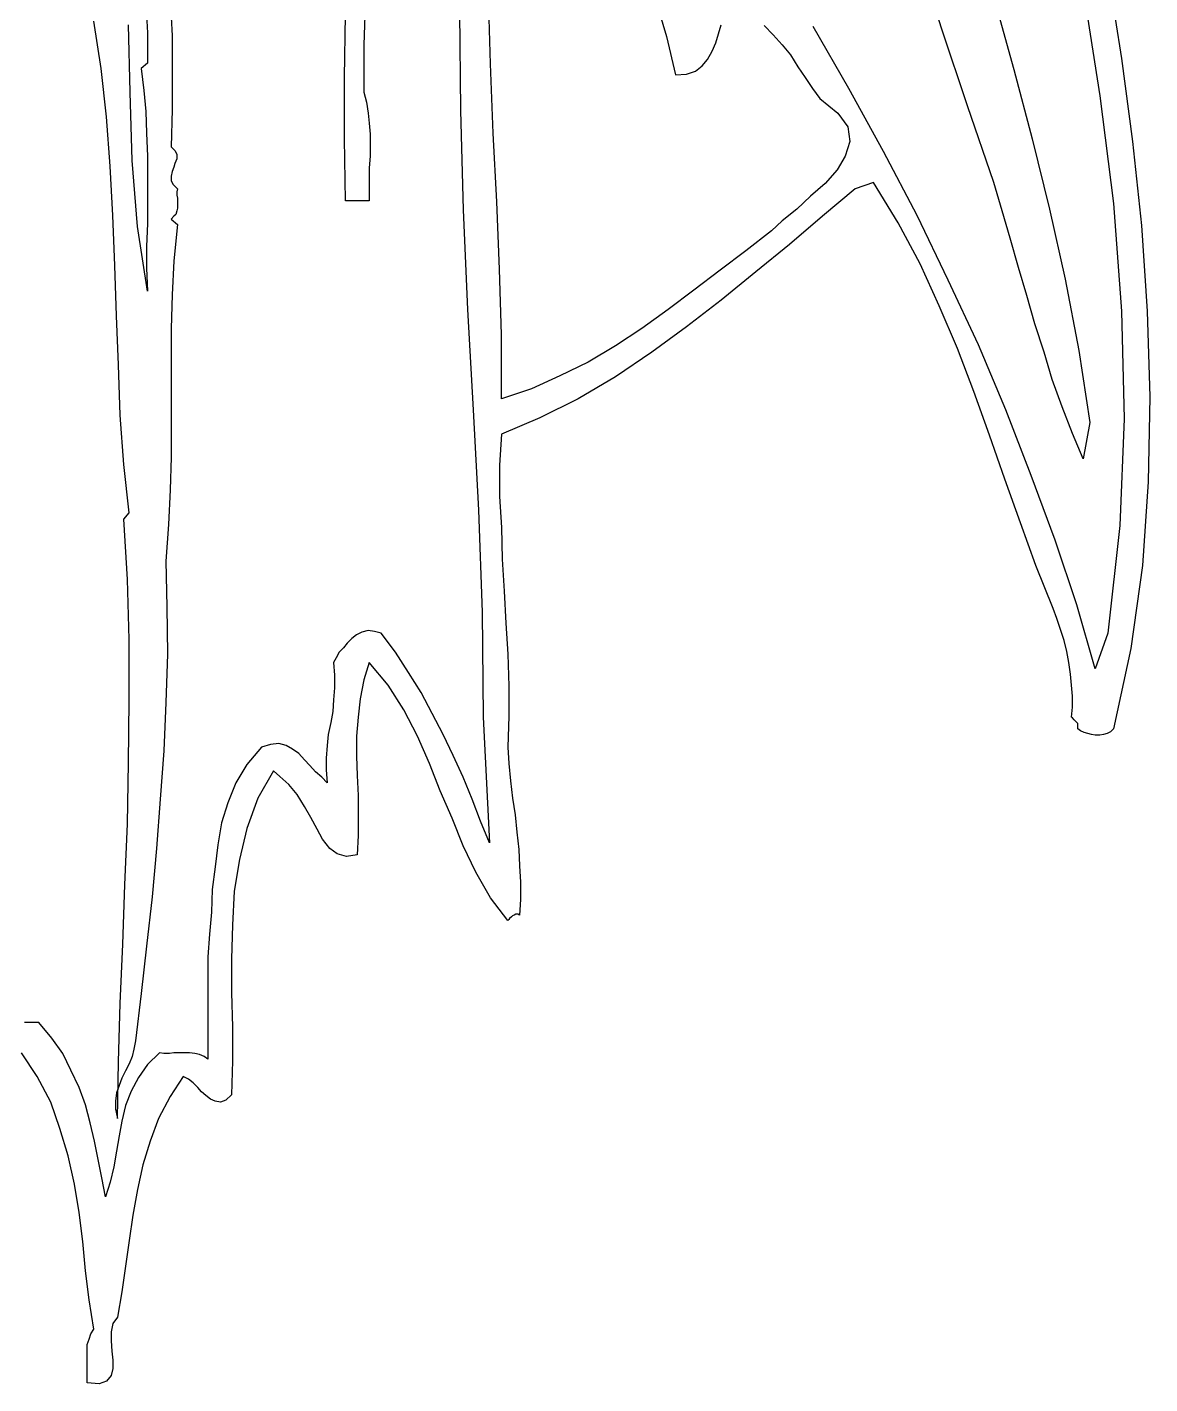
# Model space of a CAD drawing. Extents: x 0.04 to 5.49, y 0.03 to 9.24.
# Drawn here: x 2.69 to 3.921, y 1.084 to 2.571 of the extents above; entities that cross this region are included whole.
import ezdxf

# ---------------------------------------------------------------- set-up
doc = ezdxf.new("R2010")
doc.units = 0
doc.layers.add('1', color=7, linetype='Continuous')

msp = doc.modelspace()

# ---------------------------------------------------------------- linework, layer by layer
for points in [[(3.751, 2.6), (3.772, 2.525), (3.792, 2.449), (3.811, 2.372), (3.828, 2.295), (3.843, 2.217), (3.855, 2.138), (3.848, 2.098), (3.836, 2.126), (3.825, 2.155), (3.814, 2.185), (3.805, 2.215), (3.795, 2.246), (3.786, 2.277), (3.777, 2.308), (3.768, 2.34), (3.759, 2.37), (3.75, 2.401), (3.721, 2.485), (3.693, 2.569), (3.666, 2.654)], [(3.876, 2.625), (3.89, 2.537), (3.902, 2.446), (3.912, 2.354), (3.918, 2.26), (3.921, 2.166), (3.919, 2.073), (3.913, 1.981), (3.9, 1.89), (3.881, 1.802), (3.878, 1.799), (3.874, 1.797), (3.87, 1.796), (3.866, 1.795), (3.861, 1.795), (3.857, 1.796), (3.853, 1.797), (3.849, 1.798), (3.845, 1.8), (3.842, 1.802), (3.842, 1.804), (3.842, 1.806), (3.842, 1.808), (3.84, 1.81), (3.839, 1.811), (3.838, 1.812), (3.836, 1.814), (3.835, 1.815), (3.836, 1.826), (3.836, 1.838), (3.835, 1.85), (3.834, 1.862), (3.832, 1.875), (3.83, 1.887), (3.827, 1.899), (3.823, 1.911), (3.819, 1.923), (3.815, 1.934), (3.796, 1.981), (3.779, 2.028), (3.762, 2.076), (3.745, 2.124), (3.728, 2.172), (3.71, 2.219), (3.69, 2.266), (3.669, 2.312), (3.645, 2.357), (3.618, 2.401), (3.598, 2.394), (3.562, 2.364), (3.526, 2.333), (3.489, 2.303), (3.451, 2.272), (3.413, 2.243), (3.375, 2.215), (3.335, 2.188), (3.294, 2.164), (3.252, 2.143), (3.21, 2.125), (3.208, 2.091), (3.208, 2.057), (3.21, 2.023), (3.211, 1.988), (3.213, 1.953), (3.215, 1.918), (3.217, 1.884), (3.218, 1.849), (3.218, 1.816), (3.217, 1.782), (3.218, 1.764), (3.22, 1.745), (3.222, 1.726), (3.225, 1.708), (3.227, 1.689), (3.229, 1.67), (3.23, 1.652), (3.231, 1.634), (3.231, 1.615), (3.23, 1.598), (3.228, 1.599), (3.226, 1.599), (3.224, 1.598), (3.222, 1.597), (3.221, 1.596), (3.219, 1.594), (3.218, 1.593), (3.217, 1.592), (3.198, 1.617), (3.182, 1.645), (3.168, 1.674), (3.156, 1.704), (3.143, 1.734), (3.131, 1.764), (3.118, 1.794), (3.103, 1.823), (3.086, 1.85), (3.065, 1.875), (3.059, 1.856), (3.055, 1.835), (3.053, 1.815), (3.051, 1.794), (3.051, 1.772), (3.052, 1.751), (3.053, 1.729), (3.053, 1.707), (3.053, 1.685), (3.052, 1.664), (3.04, 1.662), (3.03, 1.665), (3.022, 1.671), (3.014, 1.681), (3.008, 1.692), (3.001, 1.705), (2.994, 1.717), (2.986, 1.73), (2.977, 1.741), (2.967, 1.75), (2.96, 1.756), (2.943, 1.726), (2.931, 1.693), (2.923, 1.659), (2.917, 1.624), (2.915, 1.587), (2.914, 1.55), (2.914, 1.513), (2.915, 1.475), (2.915, 1.438), (2.914, 1.401), (2.908, 1.395), (2.902, 1.393), (2.896, 1.394), (2.891, 1.396), (2.886, 1.4), (2.881, 1.404), (2.877, 1.409), (2.872, 1.414), (2.867, 1.418), (2.861, 1.421), (2.847, 1.399), (2.834, 1.375), (2.825, 1.35), (2.817, 1.324), (2.811, 1.297), (2.806, 1.269), (2.802, 1.241), (2.798, 1.213), (2.794, 1.185), (2.789, 1.157), (2.784, 1.15), (2.782, 1.141), (2.782, 1.131), (2.783, 1.12), (2.784, 1.11), (2.784, 1.101), (2.782, 1.093), (2.777, 1.087), (2.769, 1.084), (2.756, 1.085), (2.756, 1.089), (2.756, 1.094), (2.756, 1.1), (2.756, 1.106), (2.756, 1.113), (2.756, 1.12), (2.756, 1.127), (2.758, 1.133), (2.76, 1.139), (2.763, 1.144), (2.758, 1.176), (2.754, 1.208), (2.751, 1.24), (2.747, 1.272), (2.742, 1.303), (2.735, 1.334), (2.726, 1.364), (2.716, 1.393), (2.701, 1.421), (2.684, 1.447)], [(2.847, 2.603), (2.849, 2.562), (2.849, 2.522), (2.849, 2.481), (2.848, 2.44), (2.852, 2.436), (2.854, 2.432), (2.854, 2.427), (2.852, 2.422), (2.851, 2.418), (2.849, 2.413), (2.848, 2.408), (2.848, 2.403), (2.85, 2.399), (2.855, 2.394), (2.854, 2.391), (2.854, 2.387), (2.855, 2.384), (2.855, 2.38), (2.855, 2.376), (2.855, 2.373), (2.854, 2.37), (2.853, 2.366), (2.851, 2.364), (2.848, 2.361), (2.855, 2.355), (2.851, 2.315), (2.849, 2.278), (2.848, 2.241), (2.848, 2.206), (2.848, 2.171), (2.848, 2.136), (2.848, 2.1), (2.847, 2.064), (2.845, 2.026), (2.842, 1.986), (2.843, 1.936), (2.844, 1.884), (2.842, 1.831), (2.84, 1.778), (2.836, 1.725), (2.832, 1.671), (2.827, 1.618), (2.821, 1.564), (2.815, 1.512), (2.809, 1.46), (2.807, 1.451), (2.805, 1.443), (2.802, 1.435), (2.798, 1.427), (2.794, 1.419), (2.791, 1.411), (2.788, 1.403), (2.787, 1.394), (2.787, 1.385), (2.789, 1.375), (2.79, 1.437), (2.792, 1.501), (2.795, 1.566), (2.797, 1.631), (2.8, 1.698), (2.801, 1.765), (2.802, 1.833), (2.802, 1.9), (2.8, 1.966), (2.796, 2.032), (2.802, 2.039), (2.796, 2.092), (2.792, 2.146), (2.79, 2.201), (2.788, 2.255), (2.786, 2.31), (2.784, 2.365), (2.781, 2.419), (2.777, 2.473), (2.771, 2.526), (2.763, 2.578)], [(3.061, 2.606), (3.059, 2.552), (3.059, 2.549), (3.059, 2.545), (3.059, 2.54), (3.059, 2.534), (3.059, 2.529), (3.059, 2.523), (3.059, 2.517), (3.059, 2.511), (3.059, 2.505), (3.059, 2.5), (3.062, 2.489), (3.064, 2.477), (3.065, 2.466), (3.066, 2.454), (3.066, 2.442), (3.066, 2.43), (3.065, 2.417), (3.065, 2.405), (3.065, 2.393), (3.065, 2.381), (3.039, 2.381), (3.038, 2.449), (3.038, 2.516), (3.039, 2.585)]]:
    msp.add_lwpolyline(points)
at = {"layer": '1'}
for points in [[(3.498, 2.573), (3.508, 2.563), (3.518, 2.552), (3.527, 2.541), (3.535, 2.528), (3.543, 2.516), (3.551, 2.504), (3.559, 2.493), (3.579, 2.477), (3.59, 2.462), (3.592, 2.446), (3.587, 2.43), (3.578, 2.415), (3.565, 2.4), (3.549, 2.386), (3.534, 2.372), (3.518, 2.359), (3.506, 2.348), (3.478, 2.326), (3.45, 2.305), (3.421, 2.283), (3.393, 2.262), (3.364, 2.241), (3.335, 2.222), (3.305, 2.204), (3.274, 2.189), (3.243, 2.175), (3.21, 2.164), (3.21, 2.234), (3.208, 2.306), (3.205, 2.38), (3.201, 2.455), (3.198, 2.531), (3.196, 2.606)], [(3.848, 2.613), (3.866, 2.496), (3.881, 2.378), (3.89, 2.26), (3.893, 2.142), (3.888, 2.025), (3.875, 1.907), (3.861, 1.868), (3.841, 1.938), (3.817, 2.009), (3.791, 2.08), (3.763, 2.152), (3.733, 2.223), (3.7, 2.294), (3.666, 2.365), (3.629, 2.435), (3.591, 2.504), (3.552, 2.572)], [(2.82, 2.598), (2.822, 2.565), (2.822, 2.532), (2.815, 2.526), (2.818, 2.502), (2.82, 2.479), (2.821, 2.455), (2.822, 2.43), (2.822, 2.406), (2.822, 2.381), (2.822, 2.356), (2.821, 2.331), (2.821, 2.307), (2.822, 2.282), (2.811, 2.353), (2.805, 2.425), (2.803, 2.5), (2.801, 2.574)], [(3.379, 2.602), (3.391, 2.561), (3.401, 2.519)], [(3.164, 2.588), (3.165, 2.48), (3.168, 2.371), (3.173, 2.262), (3.179, 2.152), (3.185, 2.042), (3.189, 1.93), (3.19, 1.815), (3.197, 1.677), (3.187, 1.701), (3.178, 1.725), (3.168, 1.749), (3.157, 1.773), (3.146, 1.796), (3.134, 1.819), (3.122, 1.842), (3.108, 1.864), (3.094, 1.886), (3.078, 1.907), (3.071, 1.909), (3.064, 1.91), (3.057, 1.908), (3.051, 1.905), (3.046, 1.901), (3.041, 1.896), (3.037, 1.891), (3.032, 1.886), (3.029, 1.88), (3.026, 1.875), (3.027, 1.861), (3.027, 1.847), (3.026, 1.834), (3.025, 1.821), (3.023, 1.809), (3.02, 1.796), (3.019, 1.784), (3.018, 1.77), (3.018, 1.757), (3.019, 1.743), (3.013, 1.749), (3.006, 1.755), (3, 1.762), (2.994, 1.768), (2.988, 1.775), (2.981, 1.78), (2.974, 1.784), (2.966, 1.786), (2.957, 1.785), (2.947, 1.782), (2.931, 1.763), (2.919, 1.743), (2.91, 1.721), (2.903, 1.699), (2.899, 1.675), (2.896, 1.651), (2.893, 1.626), (2.892, 1.601), (2.89, 1.577), (2.888, 1.552), (2.888, 1.543), (2.888, 1.533), (2.888, 1.522), (2.888, 1.511), (2.888, 1.499), (2.888, 1.488), (2.888, 1.475), (2.888, 1.463), (2.888, 1.452), (2.888, 1.44), (2.884, 1.443), (2.879, 1.445), (2.874, 1.446), (2.868, 1.447), (2.863, 1.447), (2.857, 1.447), (2.851, 1.447), (2.846, 1.446), (2.84, 1.446), (2.835, 1.447), (2.822, 1.434), (2.812, 1.42), (2.804, 1.405), (2.798, 1.389), (2.794, 1.372), (2.791, 1.356), (2.788, 1.339), (2.785, 1.322), (2.781, 1.305), (2.776, 1.289), (2.772, 1.31), (2.768, 1.33), (2.764, 1.35), (2.759, 1.37), (2.754, 1.39), (2.747, 1.409), (2.738, 1.428), (2.729, 1.446), (2.717, 1.463), (2.703, 1.48), (2.698, 1.48), (2.692, 1.48), (2.687, 1.48)], [(3.401, 2.519), (3.413, 2.52), (3.423, 2.523), (3.43, 2.529), (3.436, 2.536), (3.441, 2.545), (3.445, 2.554), (3.448, 2.564), (3.451, 2.574)]]:
    msp.add_lwpolyline(points, dxfattribs=at)

doc.saveas('drawing.dxf')
